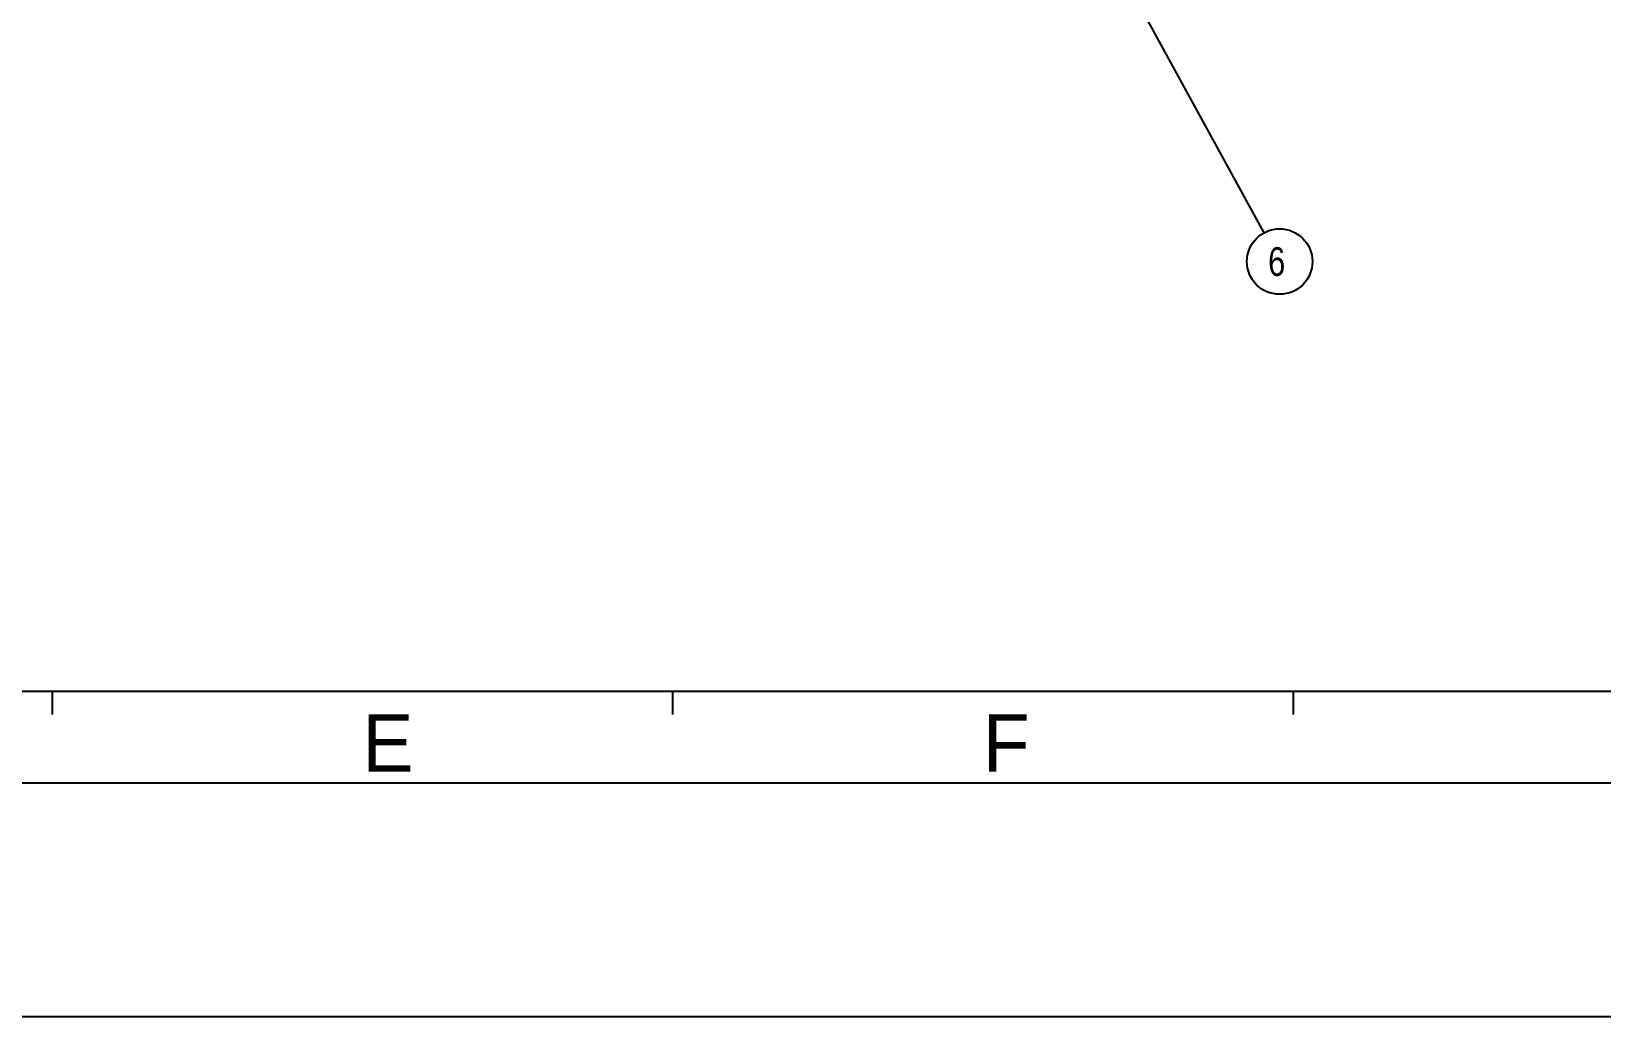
# Model space of a CAD drawing. Header units: millimetres. Extents: x 0 to 594, y 0 to 420.
# Drawn here: x 240.6 to 377.3, y 0 to 85.8 of the extents above; entities that cross this region are included whole.
import ezdxf

# ---------------------------------------------------------------- set-up
doc = ezdxf.new("R2010")
doc.units = ezdxf.units.MM
doc.header["$LTSCALE"] = 32.67
doc.layers.get('0').update_dxf_attribs({"linetype": 'CONTINUOUS'})
doc.styles.get("Standard").update_dxf_attribs({"font": 'txt', "width": 0.8})
doc.styles.add('TEXTSTYLE_2', font='txt')
doc.dimstyles.get("Standard").update_dxf_attribs({"dimtxt": 2.5, "dimasz": 3, "dimexe": 1.5, "dimexo": 1.2, "dimtad": 1, "dimdsep": 46, "dimtxsty": 'STANDARD', "dimblk": '_FILLED', "dimblk1": '_FILLED', "dimblk2": '_FILLED', "dimcen": 0.09, "dimazin": 2, "dimtol": 1, "dimtp": 0.01, "dimtm": 0.01, "dimtfac": 1, "dimtofl": 0, "dimtmove": 0, "dimatfit": 3, "dimldrblk": '_FILLED', "dimfxl": 1, "dimtolj": 1, "dimarcsym": 0})

# ---------------------------------------------------------------- blocks, each defined once
blk = doc.blocks.new('_FILLED')
at = {"color": 0, "linetype": 'BYBLOCK'}
blk.add_solid([(0, 0), (-1, 0.167), (-1, -0.167)], dxfattribs=at)
blk = doc.blocks.new('BALLOON_BL13', base_point=(349.25, 65.73))
at = {"color": 7, "linetype": 'CONTINUOUS'}
blk.add_circle((349.25, 65.73), 2.85, dxfattribs=at)
at = {"color": 7, "linetype": 'CONTINUOUS', "insert": (348.25, 66.98), "char_height": 2.5, "width": 2, "attachment_point": 1, "line_spacing_factor": 0.9}
blk.add_mtext('6', dxfattribs=at)

msp = doc.modelspace()

# ---------------------------------------------------------------- linework, layer by layer
at = {"color": 7, "linetype": 'CONTINUOUS'}
for p, q in [((564.92, 28.31), (26.42, 28.31)), ((242.42, 28.31), (242.42, 26.31)), ((296.42, 28.31), (296.42, 26.31)), ((350.42, 28.31), (350.42, 26.31)), ((571.42, 20.31), (20.42, 20.31)), ((0, 0), (594, 0))]:
    msp.add_line(p, q, dxfattribs=at)

# ---------------------------------------------------------------- block references
msp.add_blockref('BALLOON_BL13', (349.25, 65.73), dxfattribs=at)

# ---------------------------------------------------------------- texts
at = {"color": 7, "linetype": 'CONTINUOUS', "char_height": 5, "width": 5, "attachment_point": 1, "line_spacing_factor": 0.9, "style": 'TEXTSTYLE_2'}
for s, insert in [('E', (269.42, 26.31)), ('F', (323.42, 26.31))]:
    msp.add_mtext(s, dxfattribs=dict(at, insert=insert))

# ---------------------------------------------------------------- leaders
at = {"color": 7, "linetype": 'CONTINUOUS'}
msp.add_leader([(334.24, 93.12), (347.88, 68.23)], dimstyle='STANDARD', override={"dimtad": 0}, dxfattribs=at)

doc.saveas('drawing.dxf')
